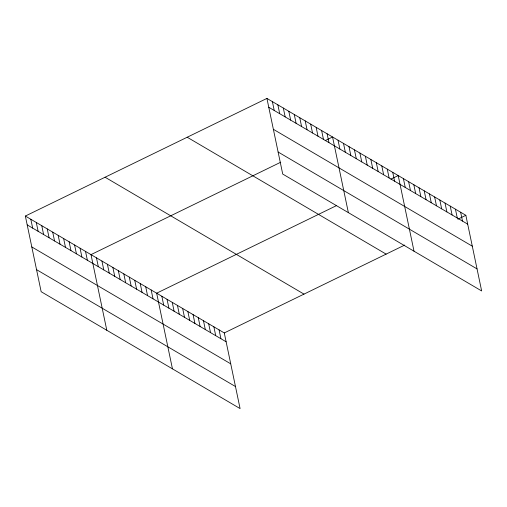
<?xml version="1.0" encoding="UTF-8"?>
<svg xmlns="http://www.w3.org/2000/svg" width="507" height="507" viewBox="0 0 507 507"><rect width="100%" height="100%" fill="white"/><g stroke="black" fill="none" stroke-linecap="round" stroke-linejoin="round"><path stroke-width="0.76" d="M25.35 216.052L224.278 332.934L240.084 408.585L41.156 291.702L25.35 216.052L266.916 98.415L465.844 215.298L481.65 290.948L282.722 174.066L266.916 98.415M280.745 162.221L91 254.622L106.8 330.272M325.253 140.547L332.56 136.985L348.366 212.636M336.426 205.646L156.644 293.192L172.45 368.843M390.903 179.117L398.21 175.561L414.016 251.206M224.278 332.934L404.732 245.058M457.872 219.182L465.844 215.298M268.761 107.262L467.695 224.145M273.368 129.31L472.302 246.193M278.115 152.018L477.043 268.906M187.197 137.232L386.131 254.121M105.069 177.228L303.997 294.117M27.201 224.899L226.128 341.781M31.802 246.941L230.736 363.83M36.548 269.654L235.476 386.543M460.641 212.243L462.492 221.09M455.438 209.188L457.289 218.035M450.235 206.127L452.086 214.974M445.032 203.073L446.882 211.92M439.829 200.012L441.679 208.865M434.632 196.957L436.476 205.804M429.429 193.902L431.273 202.749M424.226 190.841L426.07 199.695M419.023 187.786L420.867 196.634M413.82 184.732L415.664 193.579M408.617 181.671L410.461 190.518M403.414 178.616L405.258 187.463M392.741 172.342L394.585 181.195M387.266 169.129L389.116 177.976M381.796 165.916L383.647 174.763M376.327 162.703L378.178 171.55M370.858 159.49L372.702 168.337M365.389 156.27L367.233 165.124M359.913 153.057L361.764 161.904M354.444 149.844L356.294 158.691M348.974 146.631L350.825 155.478M343.505 143.418L345.349 152.265M338.036 140.198L339.88 149.052M327.091 133.772L328.942 142.619M321.622 130.559L323.472 139.406M316.153 127.346L317.997 136.193M310.677 124.133L312.527 132.98M305.208 120.913L307.058 129.76M299.738 117.7L301.589 126.547M294.269 114.487L296.12 123.334M288.8 111.274L290.644 120.121M283.324 108.061L285.175 116.908M277.855 104.841L279.706 113.695M272.386 101.628L274.236 110.475M219.075 329.88L220.925 338.727M213.878 326.819L215.722 335.672M208.675 323.764L210.519 332.611M203.472 320.709L205.316 329.556M198.269 317.648L200.113 326.495M193.066 314.594L194.91 323.441M187.863 311.539L189.707 320.386M182.659 308.478L184.504 317.325M177.456 305.423L179.307 314.27M172.253 302.362L174.104 311.216M167.05 299.307L168.901 308.155M161.847 296.253L163.698 305.1M151.175 289.979L153.019 298.826M145.705 286.766L147.55 295.613M140.23 283.552L142.08 292.4M134.761 280.339L136.611 289.186M129.291 277.12L131.142 285.973M123.822 273.907L125.666 282.754M118.353 270.694L120.197 279.541M112.877 267.481L114.728 276.328M107.408 264.267L109.259 273.115M101.939 261.048L103.789 269.901M96.469 257.835L98.314 266.682M85.525 251.409L87.375 260.256M80.055 248.196L81.906 257.043M74.586 244.982L76.437 253.83M69.117 241.763L70.961 250.616M63.641 238.55L65.492 247.397M58.172 235.337L60.022 244.184M52.703 232.124L54.553 240.971M47.233 228.911L49.084 237.758M41.764 225.691L43.608 234.545M36.289 222.478L38.139 231.325M30.819 219.265L32.67 228.112"/></g></svg>
